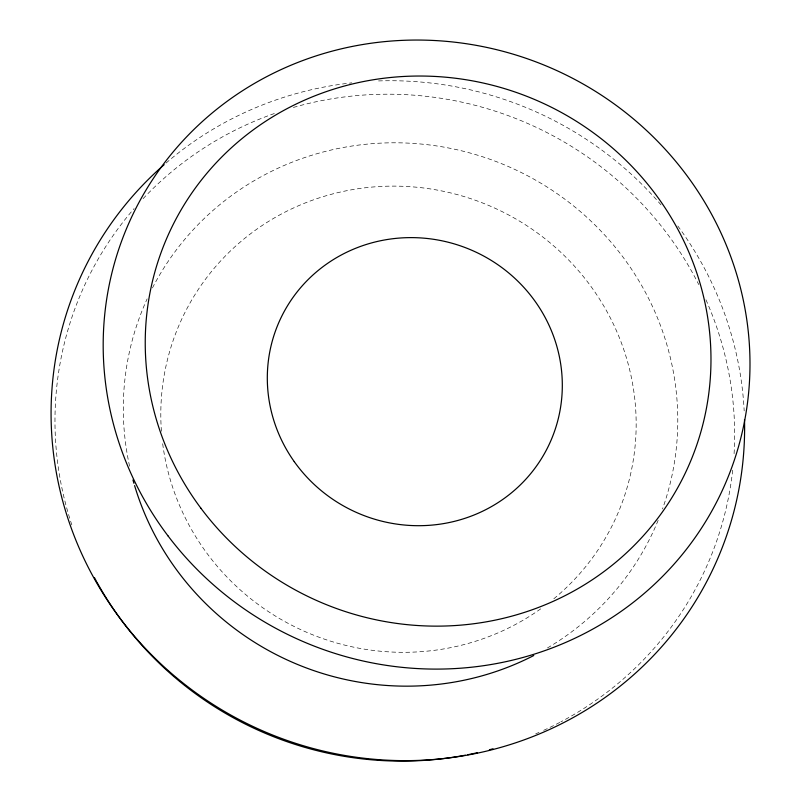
<?xml version="1.0" encoding="UTF-8"?>
<svg xmlns="http://www.w3.org/2000/svg" width="801" height="801" viewBox="0 0 801 801"><rect width="100%" height="100%" fill="white"/><g stroke="black" fill="none" stroke-linecap="round" stroke-linejoin="round"><path stroke-width="0.6" stroke-dasharray="4 3" d="M166.017 163.074A348.345 338.352 23.5 0 1 351.789 82.853M378.523 80.931A348.345 338.352 23.5 0 1 661.926 205.917M677.816 225.982A348.345 338.352 23.5 0 1 744.179 410.913M658.162 520.32A278.528 270.378 23.5 0 1 546.142 648.73M129.582 466.212A278.528 270.378 23.5 0 1 147.154 298.863M152.45 287.959A278.528 270.378 23.5 0 1 508.034 166.388A278.528 270.378 23.5 0 1 662.497 508.995M732.685 470.167A341.316 331.954 23.5 0 1 560.89 721.831M559.819 722.402A341.316 331.954 23.5 0 1 541.256 731.423M539.033 732.414A341.316 331.954 23.5 0 1 535.679 733.866M71.84 524.945A341.316 331.954 23.5 0 1 134.127 208.57M143.059 198.688A341.316 331.954 23.5 0 1 276.235 112.861M293.366 107.444A341.316 331.954 23.5 0 1 698.752 284.585M705.931 299.734A341.316 331.954 23.5 0 1 734.036 454.477M161.432 431.298A238.738 232.01 23.5 0 1 490.222 206.107A238.738 232.01 23.5 0 1 552.6 599.779M540.715 608.84A238.738 232.01 23.5 0 1 162.683 443.694"/><path stroke-width="1.2" d="M744.509 419.514A348.345 338.352 23.5 0 1 261.737 730.452A348.345 338.352 23.5 0 1 164.165 164.686M533.766 655.518A278.528 270.378 23.5 0 1 134.598 485.586M133.927 483.323A278.528 270.378 23.5 0 1 132.966 479.919M492.955 748.795A341.316 331.954 23.5 0 1 489.391 749.756M477.436 752.69A341.316 331.954 23.5 0 1 467.774 754.722M465.351 755.193A341.316 331.954 23.5 0 1 96.841 582.037M96.25 580.965A341.316 331.954 23.5 0 1 94.498 577.721M294.237 461.606A148.305 143.229 23.5 0 0 548.685 445.446A148.305 143.229 23.5 0 0 401.511 237.917A148.305 143.229 23.5 0 0 294.237 461.606M168.01 535.889A325.436 312.42 23.5 0 0 724.084 486.497A325.436 312.42 23.5 0 0 387.664 41.342A325.436 312.42 23.5 0 0 168.01 535.889M200.851 508.154A284.665 273.201 23.5 0 0 687.608 468.094A284.665 273.201 23.5 0 0 395.854 77.006A284.665 273.201 23.5 0 0 200.851 508.154"/></g></svg>
